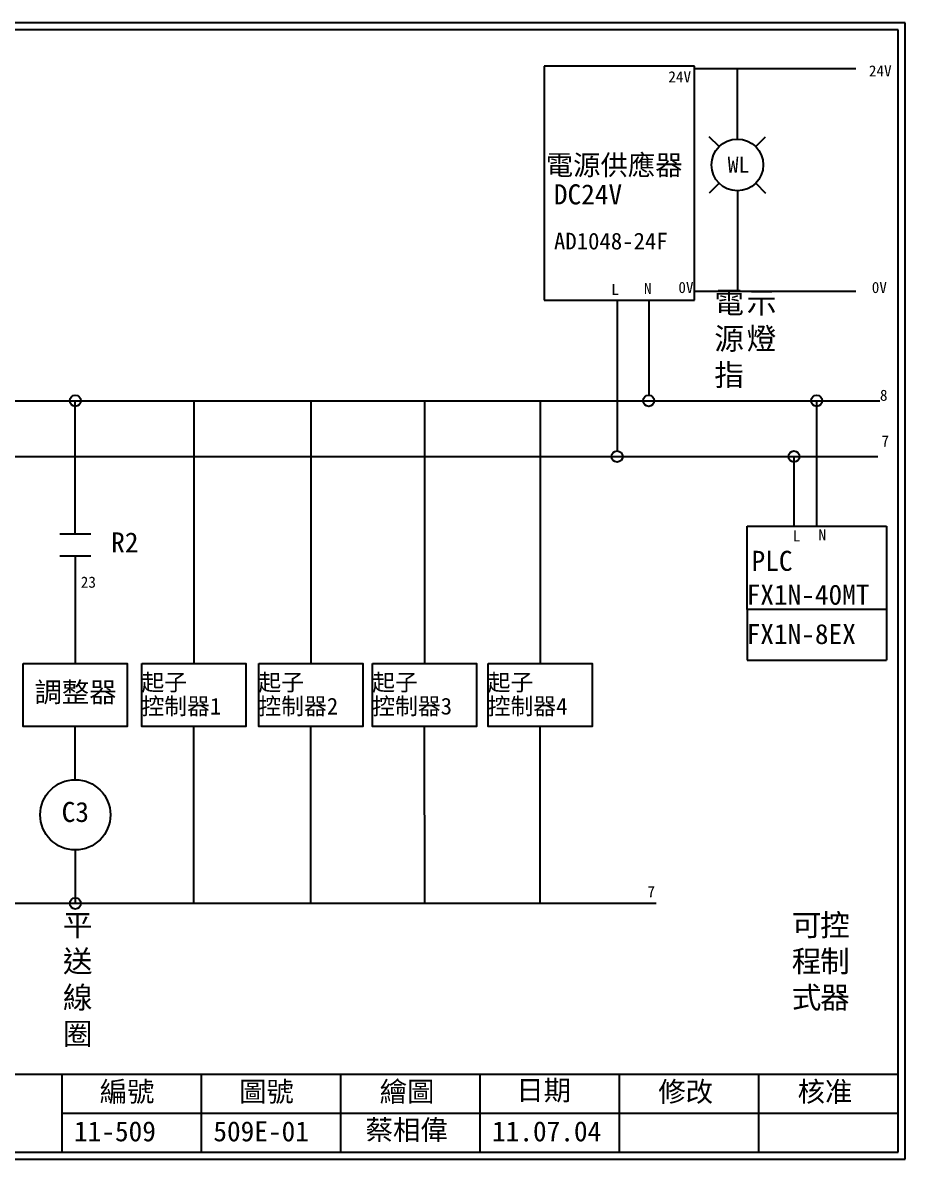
# Model space of a CAD drawing. Extents: x 10 to 297, y 3 to 207.
# Drawn here: x 138.7 to 297, y 3 to 207 of the extents above; entities that cross this region are included whole.
import ezdxf
from ezdxf.enums import TextEntityAlignment as Align

# ---------------------------------------------------------------- set-up
doc = ezdxf.new("R2010")
doc.units = 0
doc.layers.get('0').update_dxf_attribs({"linetype": 'CONTINUOUS'})
doc.layers.add('圖框層', color=7, linetype='CONTINUOUS')
doc.layers.add('標尺寸層', color=3, linetype='CONTINUOUS')
doc.styles.add('CNS', font='romanc.shx', dxfattribs={"bigfont": 'chineset.shx'})
doc.styles.add('STSL', font='KAIU.TTF')

msp = doc.modelspace()

# ---------------------------------------------------------------- linework, layer by layer
for p, q in [((259.19, 199.2), (232.19, 199.2)), ((232.19, 199.2), (232.19, 157.2)), ((259.19, 157.2), (259.19, 199.2)), ((288.16, 198.67), (259.19, 198.67)), ((266.88, 189.99), (266.88, 198.67)), ((266.88, 186.09), (266.88, 189.99)), ((263.6, 184.73), (261.83, 186.5)), ((270.16, 184.73), (271.93, 186.5)), ((263.6, 178.17), (261.83, 176.4)), ((270.16, 178.17), (271.93, 176.4)), ((266.88, 176.81), (266.88, 172.86)), ((266.88, 172.86), (266.88, 158.72)), ((232.19, 157.2), (255.19, 157.2)), ((245.3, 157.2), (245.3, 130.12)), ((250.97, 157.2), (250.97, 140.12)), ((255.19, 157.2), (259.19, 157.2)), ((288.16, 158.72), (259.19, 158.72)), ((78.4, 139.12), (292.46, 139.12)), ((148.09, 115.27), (148.09, 139.12)), ((169.35, 139.12), (169.35, 91.96)), ((190.34, 139.12), (190.34, 91.96)), ((210.77, 139.12), (210.77, 91.96)), ((231.48, 139.12), (231.48, 91.96)), ((281.11, 116.64), (281.11, 139.12)), ((78.4, 129.12), (292.09, 129.12)), ((268.61, 116.64), (293.61, 116.64)), ((268.61, 101.64), (268.61, 116.64)), ((293.61, 116.64), (293.61, 101.64)), ((148.09, 111.3), (148.09, 91.96)), ((293.61, 101.64), (268.61, 101.64)), ((148.09, 71.11), (148.09, 80.64)), ((169.36, 48.91), (169.35, 80.64)), ((190.35, 48.91), (190.34, 80.64)), ((210.78, 48.91), (210.77, 80.64)), ((231.48, 48.91), (231.48, 80.64)), ((148.09, 58.51), (148.09, 48.91))]:
    msp.add_line(p, q)
for points in [[(138.76, 91.96), (157.41, 91.96), (157.41, 80.64), (138.76, 80.64)], [(160.02, 91.96), (178.68, 91.96), (178.68, 80.64), (160.02, 80.64)], [(181.01, 91.96), (199.67, 91.96), (199.67, 80.64), (181.01, 80.64)], [(201.44, 91.96), (220.1, 91.96), (220.1, 80.64), (201.44, 80.64)], [(222.15, 91.96), (240.81, 91.96), (240.81, 80.64), (222.15, 80.64)]]:
    msp.add_lwpolyline(points, close=True)
for centre, radius in [((266.88, 181.45), 4.64), ((250.97, 139.12), 1), ((245.3, 129.12), 1), ((148.09, 64.81), 6.3)]:
    msp.add_circle(centre, radius)
at = {"layer": '圖框層', "color": 7}
for p, q in [((297, 206.97), (10, 206.97)), ((297, 3), (297, 206.97)), ((295.75, 205.72), (11.25, 205.72)), ((295.75, 4.25), (295.75, 205.72)), ((11.25, 18.25), (295.75, 18.25)), ((145.75, 4.25), (145.75, 18.25)), ((170.75, 4.25), (170.75, 18.25)), ((195.75, 4.25), (195.75, 18.25)), ((220.75, 4.25), (220.75, 18.25)), ((245.75, 4.25), (245.75, 18.25)), ((270.75, 4.25), (270.75, 18.25)), ((145.75, 11.25), (295.75, 11.25)), ((11.25, 4.25), (295.75, 4.25)), ((10, 3), (297, 3))]:
    msp.add_line(p, q, dxfattribs=at)
at = {"layer": '標尺寸層', "color": 7}
for p, q in [((277.03, 129.15), (277.03, 116.64)), ((145.3, 115.27), (150.87, 115.27)), ((145.3, 111.3), (150.87, 111.3)), ((268.61, 101.64), (268.61, 92.55)), ((293.61, 101.64), (293.61, 92.55)), ((268.61, 92.55), (293.61, 92.55)), ((252.31, 48.91), (86.4, 48.91))]:
    msp.add_line(p, q, dxfattribs=at)
for centre in [(148.09, 139.12), (281.11, 139.12), (277.03, 129.12), (148.09, 48.91)]:
    msp.add_circle(centre, 1, dxfattribs=at)

# ---------------------------------------------------------------- texts
at = {"color": 7}
msp.add_text('WL', height=2.856, dxfattribs=at).set_placement((267.08, 181.5), align=Align.MIDDLE_CENTER)
at = {"layer": '圖框層', "color": 4, "style": 'STSL'}
for s, height, p in [('24V', 2, (254.49, 196.26)), ('24V', 2, (290.47, 197.32)), ('電源供應器', 3.6, (232.5, 179.63)), ('DC24V', 3.6, (233.96, 174.37)), ('AD1048-24F', 3, (233.97, 166.28)), ('L', 2, (244.26, 158.11)), ('N', 2, (250.12, 158.26)), ('0V', 2, (256.29, 158.46)), ('0V', 2, (290.99, 158.46)), ('8', 2, (292.46, 139.12)), ('7', 2, (292.73, 130.9)), ('R2', 3.6, (154.53, 111.9)), ('L', 2, (276.8, 113.88)), ('N', 2, (281.44, 114.06)), ('PLC', 3.6, (269.42, 108.6)), ('23', 2, (149.07, 105.57)), ('FX1N-40MT', 3.6, (268.54, 102.53)), ('FX1N-8EX', 3.6, (268.54, 95.46)), ('起子', 3, (159.96, 87.1)), ('起子', 3, (180.94, 87.1)), ('起子', 3, (201.37, 87.1)), ('起子', 3, (222.08, 87.1)), ('調整器', 3.6, (140.77, 85.02)), ('控制器1', 3, (159.96, 82.82)), ('控制器2', 3, (180.94, 82.82)), ('控制器3', 3, (201.37, 82.82)), ('控制器4', 3, (222.08, 82.82)), ('C3', 3.6, (145.64, 63.53)), ('7', 2, (250.73, 50.01)), ('編號', 3.6, (152.47, 13.34)), ('圖號', 3.6, (177.47, 13.34)), ('繪圖', 3.6, (202.69, 13.34)), ('日期', 3.6, (227.22, 13.59)), ('修改', 3.6, (252.69, 13.34)), ('核准', 3.6, (277.69, 13.34)), ('蔡相偉', 3.6, (200.18, 6.47)), ('11-509', 3.6, (147.86, 6.22)), ('509E-01', 3.6, (172.86, 6.22)), ('11.07.04', 3.6, (222.86, 6.22))]:
    msp.add_text(s, height=height, dxfattribs=at).set_placement(p)
at = {"layer": '標尺寸層', "color": 7, "char_height": 3.9, "attachment_point": 1, "style": 'CNS'}
for s, insert, width in [('{\\fDFKai-SB|b0|i0|c136|p65;電\\P源指}', (262.74, 158.72), 4.1392), ('{\\fDFKai-SB|b0|i0|c136|p65;示燈}', (268.55, 158.72), 4.1392), ('{\\fDFKai-SB|b0|i0|c136|p65;平送線圈}', (145.86, 46.99), 5.4243), ('{\\fDFKai-SB|b0|i0|c136|p65;可程式}', (276.64, 46.99), 5.4243), ('{\\fDFKai-SB|b0|i0|c136|p65;控制器}', (281.73, 46.99), 5.4243)]:
    msp.add_mtext(s, dxfattribs=dict(at, insert=insert, width=width))

doc.saveas('drawing.dxf')
